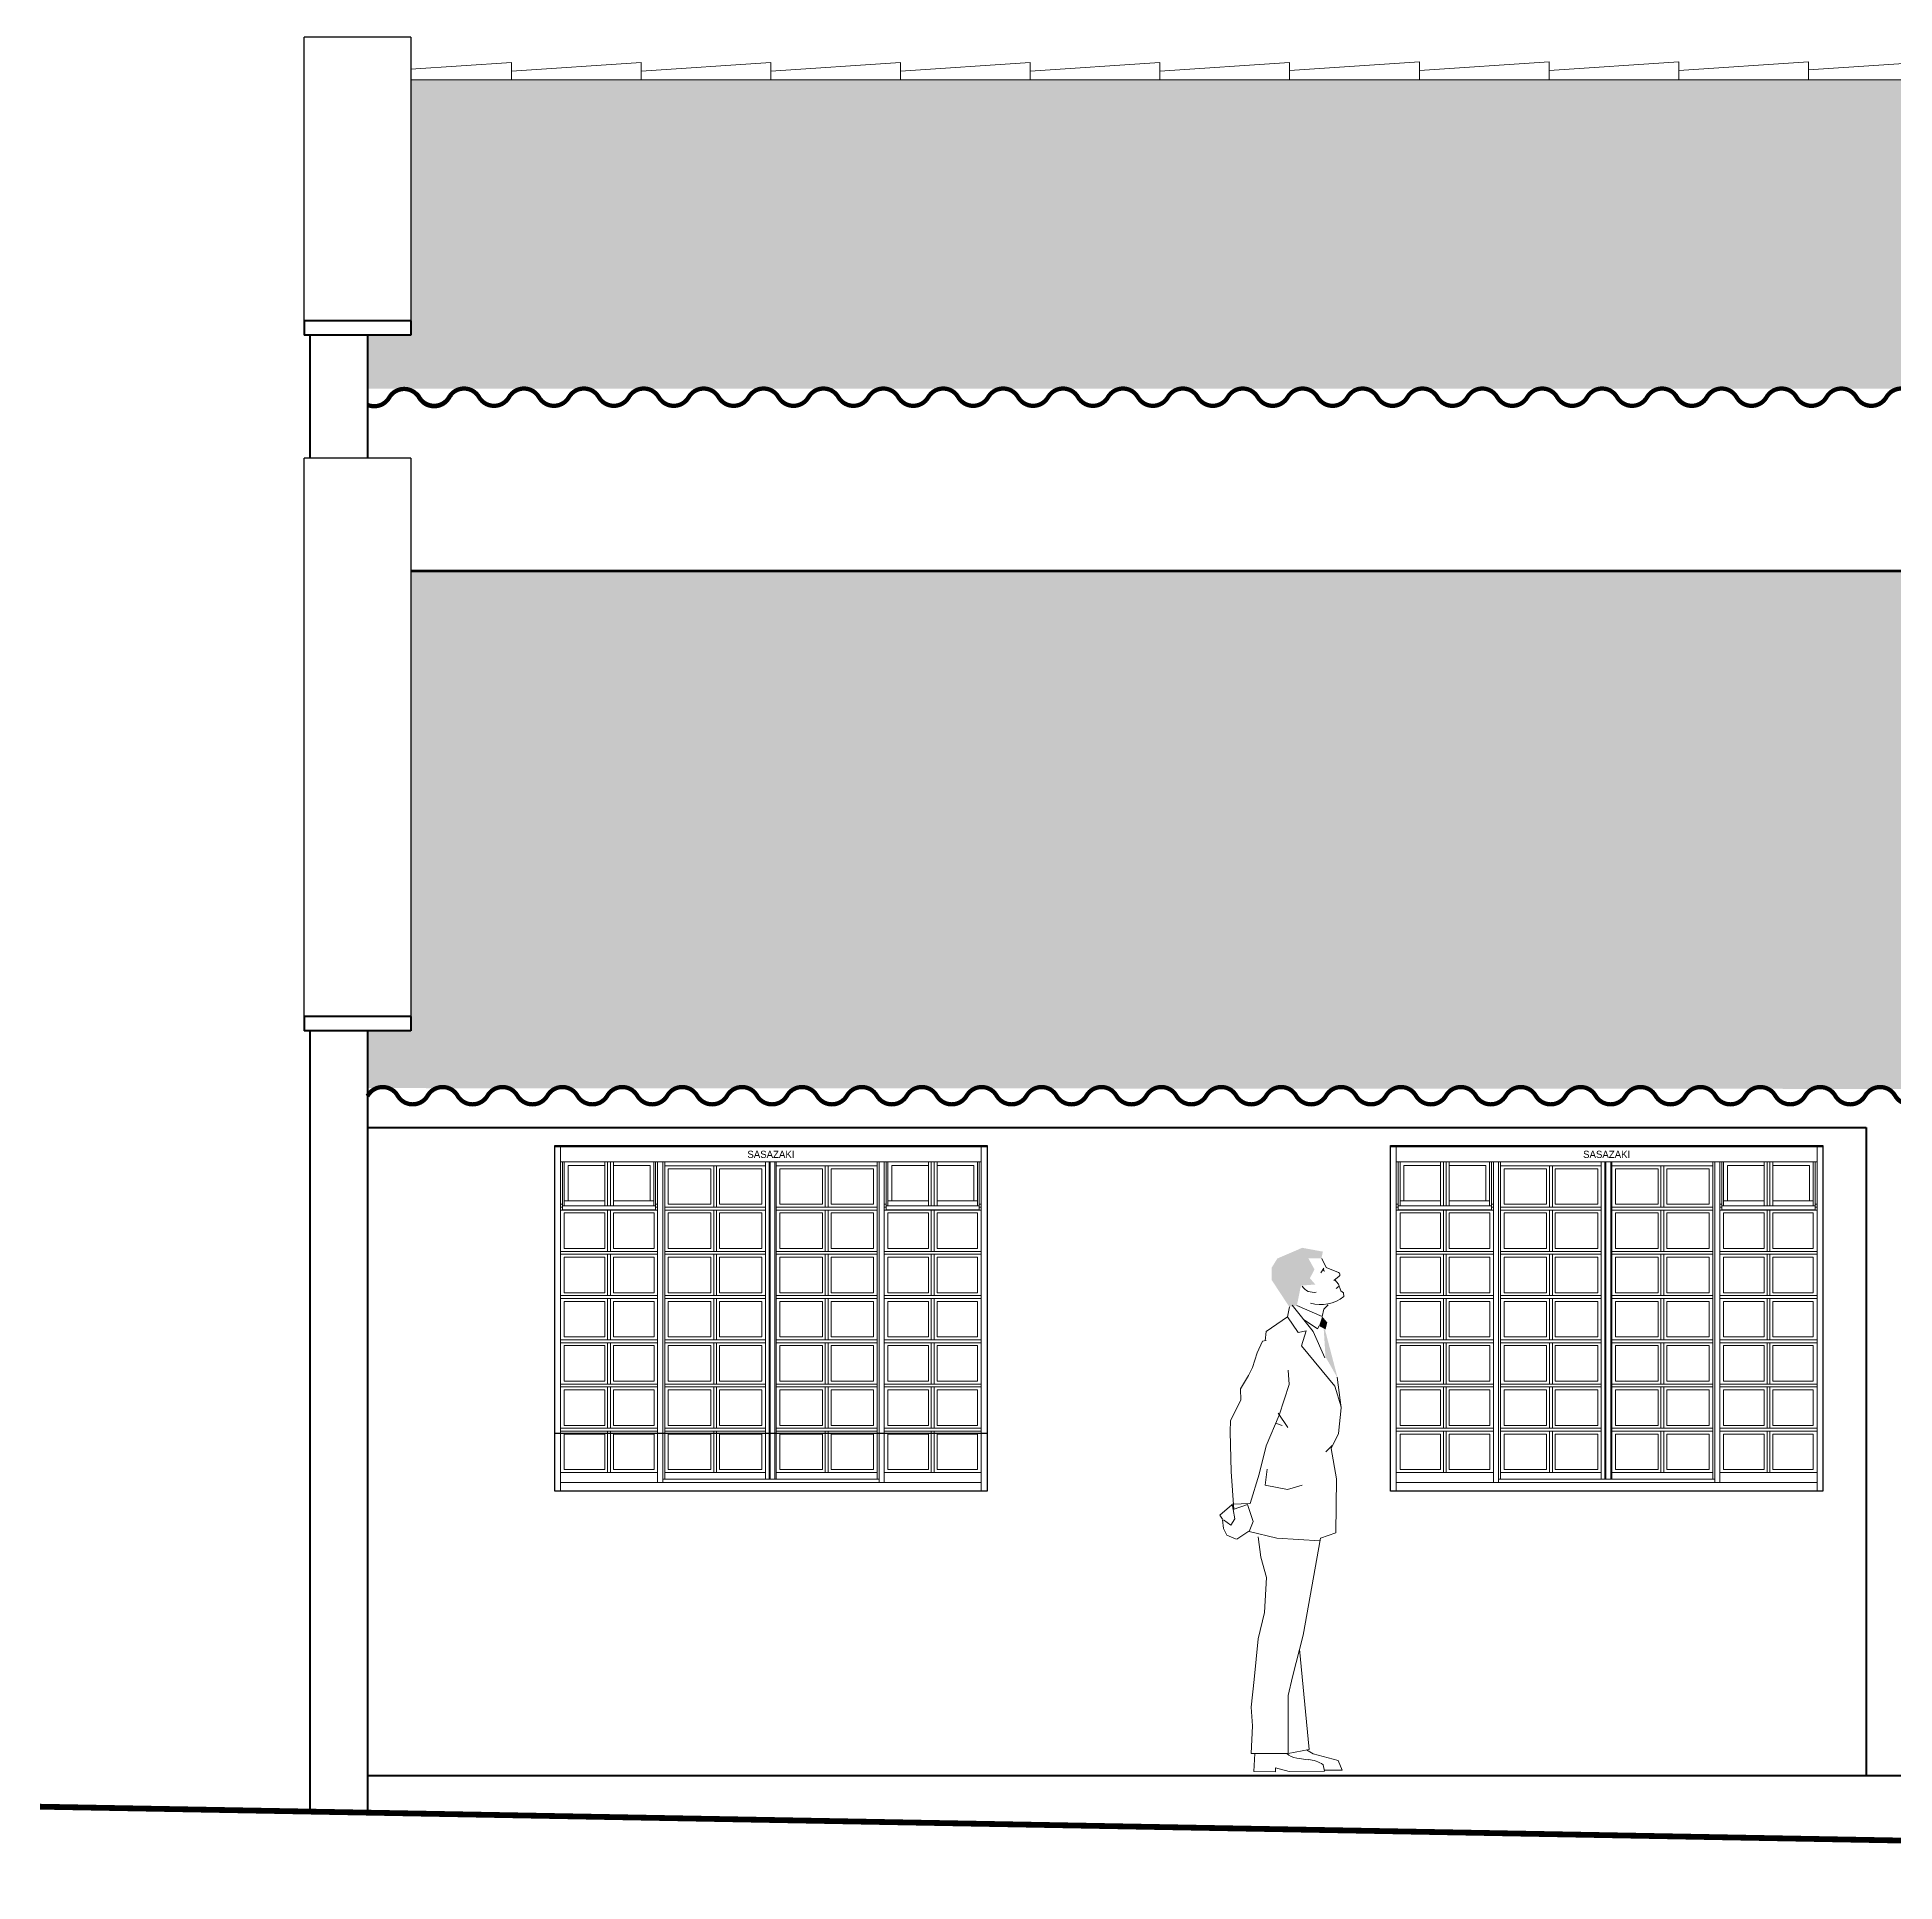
# Model space of a CAD drawing. Header units: millimetres. Extents: x 319 to 362.3, y 126.1 to 165.6.
# Drawn here: x 319.04 to 325.49, y 159.21 to 165.61 of the extents above; entities that cross this region are included whole.
import ezdxf
from ezdxf.enums import TextEntityAlignment as Align

# ---------------------------------------------------------------- set-up
doc = ezdxf.new("R2010")
doc.units = ezdxf.units.MM
doc.header["$LTSCALE"] = 0.02
doc.header["$MEASUREMENT"] = 0
doc.layers.get('0').update_dxf_attribs({"lineweight": 13})
for name, color, linetype, lineweight in [('Esquadrias', 20, 'Continuous', 15), ('HUMANO', 31, 'Continuous', 13), ('NIVEL', 7, 'Continuous', 15), ('Paredes', 4, 'Continuous', 40), ('Peitoril', 2, 'Continuous', 25), ('Telhado', 23, 'Continuous', 18)]:
    doc.layers.add(name, color=color, linetype=linetype, lineweight=lineweight)
doc.styles.add('SCHOBK', font='txt', dxfattribs={"oblique": 15})
pattern_1 = [(0, (13.43654, 62.52342), (0.2, 0.1), [0.0125, -0.1125, 0.0125, -0.0625]), (0, (13.48654, 62.57342), (0.2, 0.1), [0.0375, -0.1625]), (0, (13.48654, 62.58592), (0.2, 0.1), [0.0375, -0.0625, 0.0375, -0.0625]), (0, (13.58654, 62.59842), (0.2, 0.1), [0.0375, -0.1625]), (90, (13.43654, 62.52342), (-0.2, 0.1), [0.0125, -0.0875]), (90, (13.44904, 62.52342), (-0.2, 0.1), [0.0125, -0.0875]), (90, (13.56154, 62.52342), (-0.2, 0.1), [0.0125, -0.0875]), (90, (13.57404, 62.52342), (-0.2, 0.1), [0.0125, -0.0875]), (45, (13.449035, 62.560925), (1e-17, 0.1), [0.01767767, -0.26516504]), (135, (13.561535, 62.560925), (1e-17, 0.1), [0.01767767, -0.26516504]), (26.56505, (13.461535, 62.560925), (-5e-12, 0.1), [0.02795085, -0.19565595]), (26.56505, (13.461535, 62.573425), (-5e-12, 0.1), [0.02795085, -0.19565595]), (26.56505, (13.424035, 62.585925), (-5e-12, 0.1), [0.02541, -0.1981968]), (26.56505, (13.424035, 62.598425), (-5e-12, 0.1), [0.02795085, -0.19565595]), (63.434949, (13.436535, 62.535925), (5e-12, 0.1), [0.02795085, -0.419262745]), (63.434949, (13.449035, 62.535925), (5e-12, 0.1), [0.02795085, -0.419262745]), (116.565051, (13.561535, 62.535925), (-5e-12, 0.1), [0.02795085, -0.419262745]), (116.565051, (13.574035, 62.535925), (-5e-12, 0.1), [0.02795085, -0.419262745]), (153.43495, (13.549035, 62.560925), (5e-12, 0.1), [0.02795085, -0.19565595]), (153.43495, (13.549035, 62.573425), (5e-12, 0.1), [0.02795085, -0.19565595]), (153.43495, (13.586535, 62.585925), (5e-12, 0.1), [0.02541, -0.1981968]), (153.43495, (13.586535, 62.598425), (5e-12, 0.1), [0.02795085, -0.19565595]), (80.537678, (13.436535, 62.535925), (-4e-14, 0.1), [0.1140518, -1.102500706]), (99.462322, (13.574035, 62.535925), (4e-14, 0.1), [0.1140518, -1.102500706])]

# ---------------------------------------------------------------- blocks, each defined once
blk = doc.blocks.new('obs')
at = {"layer": 'HUMANO'}
for p, q in [((0.1669, 1.7479), (0.1568, 1.7317)), ((0.1755, 1.7506), (0.1602, 1.7814)), ((0.2183, 1.7326), (0.1755, 1.7506)), ((0.22, 1.7199), (0.2013, 1.7054)), ((0.2175, 1.6929), (0.2054, 1.7072)), ((0.2202, 1.6854), (0.2094, 1.6771)), ((0.2258, 1.6696), (0.2175, 1.6929)), ((0.0416, 1.5794), (0.0475, 1.6136)), ((0.0576, 1.6197), (0.1298, 1.5288)), ((0.0737, 1.6188), (0.1614, 1.5805)), ((0.167, 1.6057), (0.1818, 1.6206)), ((0.2358, 1.6622), (0.2258, 1.6696)), ((0.2371, 1.6497), (0.2358, 1.6622)), ((0.0416, 1.5794), (-0.0324, 1.5284)), ((0.0782, 1.5251), (0.0416, 1.5794)), ((0.1447, 1.5374), (0.0959, 1.5714)), ((0.1508, 1.5476), (0.1447, 1.5374)), ((0.1614, 1.5805), (0.167, 1.6057)), ((-0.0646, 1.4543), (-0.0454, 1.4945)), ((-0.0334, 1.497), (-0.0455, 1.4949)), ((-0.0324, 1.5284), (-0.0361, 1.4957)), ((0.1056, 1.5307), (0.0782, 1.5251)), ((0.1056, 1.5307), (0.0901, 1.4788)), ((0.1298, 1.5288), (0.171, 1.4363)), ((-0.0646, 1.4543), (-0.0799, 1.4039)), ((0.0901, 1.4788), (0.2054, 1.3391)), ((-0.1225, 1.3293), (-0.0938, 1.3751)), ((-0.0799, 1.4039), (-0.0941, 1.3756)), ((0.0463, 1.3441), (0.0432, 1.3945)), ((0.2273, 1.2631), (0.2135, 1.3695)), ((-0.1563, 1.219), (-0.1207, 1.2899)), ((-0.1207, 1.2899), (-0.1225, 1.3293)), ((0.0118, 1.2377), (0.0463, 1.3441)), ((0.2054, 1.3391), (0.2276, 1.2663)), ((-0.0335, 1.1311), (0.0118, 1.2377)), ((0.009, 1.2446), (0.042, 1.1948)), ((0.2178, 1.1748), (0.2273, 1.2631)), ((-0.158, 1.1796), (-0.1563, 1.219)), ((-0.1546, 1.0419), (-0.158, 1.1796)), ((-0.0006, 1.2107), (0.0227, 1.2015)), ((0.1928, 1.1223), (0.2178, 1.1748)), ((-0.0569, 1.0337), (-0.0335, 1.1311)), ((0.1958, 1.1324), (0.1742, 1.1103)), ((0.2107, 1.0166), (0.1928, 1.1223)), ((-0.1455, 0.9106), (-0.1546, 1.0419)), ((-0.0889, 0.9311), (-0.0569, 1.0337)), ((-0.0296, 1.0503), (-0.0359, 0.9954)), ((-0.0359, 0.9954), (0.0406, 0.9804)), ((0.0406, 0.9804), (0.092, 0.9952)), ((0.2086, 0.8291), (0.2107, 1.0166)), ((-0.1522, 0.9264), (-0.1932, 0.8907)), ((-0.1454, 0.9165), (-0.1522, 0.9264)), ((-0.1506, 0.9291), (-0.0889, 0.9311)), ((-0.1475, 0.9103), (-0.1506, 0.9291)), ((-0.0972, 0.9278), (-0.1475, 0.9103)), ((-0.1475, 0.9103), (-0.1415, 0.8777)), ((-0.0775, 0.8685), (-0.0972, 0.9278)), ((-0.1932, 0.8907), (-0.1847, 0.8767)), ((-0.1842, 0.8748), (-0.1815, 0.8449)), ((-0.156, 0.8559), (-0.1815, 0.8741)), ((-0.1815, 0.8449), (-0.1692, 0.8217)), ((-0.1415, 0.8777), (-0.156, 0.8559)), ((-0.0919, 0.8341), (-0.0775, 0.8685)), ((-0.1692, 0.8217), (-0.1365, 0.8081)), ((-0.0927, 0.8357), (-0.1347, 0.8074)), ((0.0043, 0.8116), (-0.0919, 0.8341)), ((-0.0604, 0.8158), (-0.0511, 0.7446)), ((0.155, 0.8022), (0.0043, 0.8116)), ((0.0951, 0.4744), (0.156, 0.8116)), ((0.156, 0.8116), (0.2086, 0.8291)), ((-0.0511, 0.7446), (-0.0317, 0.6751)), ((-0.0317, 0.6751), (-0.0384, 0.5532)), ((-0.0384, 0.5532), (-0.0608, 0.4617)), ((-0.0608, 0.4617), (-0.075, 0.3208)), ((0.059, 0.3302), (0.0951, 0.4744)), ((0.0828, 0.4254), (0.1166, 0.078)), ((0.0439, 0.2652), (0.059, 0.3302)), ((-0.075, 0.3208), (-0.085, 0.2247)), ((0.0439, 0.0635), (0.0439, 0.2652)), ((-0.085, 0.2247), (-0.0808, 0.1599)), ((-0.0808, 0.1599), (-0.0845, 0.0642)), ((0.1166, 0.078), (0.0439, 0.0635)), ((0.1069, 0.0761), (0.1307, 0.0631)), ((-0.0845, 0.0642), (0.0439, 0.0635)), ((-0.0726, 0.0641), (-0.0761, 0.0011)), ((-0.0761, 0.0011), (0, 0)), ((0, 0.0135), (0.0473, 0.0011)), ((0, 0), (0, 0.0135)), ((0.0473, 0.0011), (0.169, 0.0023)), ((0.1126, 0.0417), (0.0733, 0.048)), ((0.1307, 0.0631), (0.2174, 0.0394)), ((0.169, 0.0023), (0.1645, 0.0248)), ((0.2309, 0.0056), (0.169, 0.0056)), ((0.2174, 0.0394), (0.2309, 0.0056))]:
    blk.add_line(p, q, dxfattribs=at)
for centre, radius, start, end in [((0.1313, 1.711), 0.047, 213.34124, 281.41903), ((0.2155, 1.7258), 0.00741, 307.87498, 67.20519), ((0.1566, 1.749), 0.1277, 253.52183, 309.02942), ((0.0764, 0.1006), 0.0527, 223.74216, 266.70977), ((0.1055, -0.0608), 0.1039, 55.42556, 85.42819)]:
    blk.add_arc(centre, radius, start, end, dxfattribs=at)
for points in [[(0.1639, 1.8055), (0.0921, 1.8187), (0.1588, 1.7823), (0.0058, 1.7815)], [(0.1347, 1.7438), (-0.0133, 1.7507), (0.1188, 1.7129), (-0.0143, 1.7078)], [(0.1089, 1.7908), (0.0058, 1.7815), (0.1347, 1.7438), (-0.0133, 1.7507)], [(0.1669, 1.7459), (0.171, 1.7357), (0.1629, 1.7398)], [(0.1188, 1.7129), (-0.0143, 1.7078), (0.1378, 1.6914), (0.0878, 1.6875)], [(-0.0143, 1.7078), (0.0878, 1.6875), (0.0475, 1.6136), (0.0737, 1.6188)], [(0.1614, 1.5805), (0.1791, 1.5597), (0.1508, 1.5476), (0.173, 1.5354)], [(0.171, 1.5354), (0.2155, 1.3654), (0.1669, 1.5354), (0.173, 1.4403)]]:
    blk.add_solid(points, dxfattribs=at)
blk = doc.blocks.new('jcbmq120150')
blk.add_line((1.1255, 0.042), (0.764, 0.042))
for points in [[(0, 0), (1.5, 0), (1.5, 1.195), (0, 1.195)], [(0.394, 1.119), (0.5415, 1.119), (0.5415, 0.996), (0.394, 0.996)], [(0.5715, 1.119), (0.719, 1.119), (0.719, 0.996), (0.5715, 0.996)], [(0.9285, 1.119), (0.781, 1.119), (0.781, 0.996), (0.9285, 0.996)], [(1.106, 1.119), (0.9585, 1.119), (0.9585, 0.996), (1.106, 0.996)], [(0.033, 0.966), (0.1735, 0.966), (0.1735, 0.8425), (0.033, 0.8425)], [(0.2035, 0.966), (0.3445, 0.966), (0.3445, 0.8425), (0.2035, 0.8425)], [(0.394, 0.966), (0.5415, 0.966), (0.5415, 0.8425), (0.394, 0.8425)], [(0.5715, 0.966), (0.719, 0.966), (0.719, 0.8425), (0.5715, 0.8425)], [(0.9285, 0.966), (0.781, 0.966), (0.781, 0.8425), (0.9285, 0.8425)], [(1.106, 0.966), (0.9585, 0.966), (0.9585, 0.8425), (1.106, 0.8425)], [(1.2965, 0.966), (1.1555, 0.966), (1.1555, 0.8425), (1.2965, 0.8425)], [(1.467, 0.966), (1.3265, 0.966), (1.3265, 0.8425), (1.467, 0.8425)], [(0.033, 0.8125), (0.1735, 0.8125), (0.1735, 0.689), (0.033, 0.689)], [(0.2035, 0.8125), (0.3445, 0.8125), (0.3445, 0.689), (0.2035, 0.689)], [(0.394, 0.8125), (0.5415, 0.8125), (0.5415, 0.689), (0.394, 0.689)], [(0.5715, 0.8125), (0.719, 0.8125), (0.719, 0.689), (0.5715, 0.689)], [(0.9285, 0.8125), (0.781, 0.8125), (0.781, 0.689), (0.9285, 0.689)], [(1.106, 0.8125), (0.9585, 0.8125), (0.9585, 0.689), (1.106, 0.689)], [(1.2965, 0.8125), (1.1555, 0.8125), (1.1555, 0.689), (1.2965, 0.689)], [(1.467, 0.8125), (1.3265, 0.8125), (1.3265, 0.689), (1.467, 0.689)], [(0.033, 0.659), (0.1735, 0.659), (0.1735, 0.5355), (0.033, 0.5355)], [(0.2035, 0.659), (0.3445, 0.659), (0.3445, 0.5355), (0.2035, 0.5355)], [(0.394, 0.659), (0.5415, 0.659), (0.5415, 0.5355), (0.394, 0.5355)], [(0.5715, 0.659), (0.719, 0.659), (0.719, 0.5355), (0.5715, 0.5355)], [(0.9285, 0.659), (0.781, 0.659), (0.781, 0.5355), (0.9285, 0.5355)], [(1.106, 0.659), (0.9585, 0.659), (0.9585, 0.5355), (1.106, 0.5355)], [(1.2965, 0.659), (1.1555, 0.659), (1.1555, 0.5355), (1.2965, 0.5355)], [(1.467, 0.659), (1.3265, 0.659), (1.3265, 0.5355), (1.467, 0.5355)], [(0.033, 0.5055), (0.1735, 0.5055), (0.1735, 0.382), (0.033, 0.382)], [(0.2035, 0.5055), (0.3445, 0.5055), (0.3445, 0.382), (0.2035, 0.382)], [(0.394, 0.5055), (0.5415, 0.5055), (0.5415, 0.382), (0.394, 0.382)], [(0.5715, 0.5055), (0.719, 0.5055), (0.719, 0.382), (0.5715, 0.382)], [(0.9285, 0.5055), (0.781, 0.5055), (0.781, 0.382), (0.9285, 0.382)], [(1.106, 0.5055), (0.9585, 0.5055), (0.9585, 0.382), (1.106, 0.382)], [(1.2965, 0.5055), (1.1555, 0.5055), (1.1555, 0.382), (1.2965, 0.382)], [(1.467, 0.5055), (1.3265, 0.5055), (1.3265, 0.382), (1.467, 0.382)], [(0.033, 0.352), (0.1735, 0.352), (0.1735, 0.2285), (0.033, 0.2285)], [(0.2035, 0.352), (0.3445, 0.352), (0.3445, 0.2285), (0.2035, 0.2285)], [(0.394, 0.352), (0.5415, 0.352), (0.5415, 0.2285), (0.394, 0.2285)], [(0.5715, 0.352), (0.719, 0.352), (0.719, 0.2285), (0.5715, 0.2285)], [(0.9285, 0.352), (0.781, 0.352), (0.781, 0.2285), (0.9285, 0.2285)], [(1.106, 0.352), (0.9585, 0.352), (0.9585, 0.2285), (1.106, 0.2285)], [(1.2965, 0.352), (1.1555, 0.352), (1.1555, 0.2285), (1.2965, 0.2285)], [(1.467, 0.352), (1.3265, 0.352), (1.3265, 0.2285), (1.467, 0.2285)], [(0.033, 0.1985), (0.1735, 0.1985), (0.1735, 0.075), (0.033, 0.075)], [(0.2035, 0.1985), (0.3445, 0.1985), (0.3445, 0.075), (0.2035, 0.075)], [(0.394, 0.1985), (0.5415, 0.1985), (0.5415, 0.075), (0.394, 0.075)], [(0.5715, 0.1985), (0.719, 0.1985), (0.719, 0.075), (0.5715, 0.075)], [(0.9285, 0.1985), (0.781, 0.1985), (0.781, 0.075), (0.9285, 0.075)], [(1.106, 0.1985), (0.9585, 0.1985), (0.9585, 0.075), (1.106, 0.075)], [(1.2965, 0.1985), (1.1555, 0.1985), (1.1555, 0.075), (1.2965, 0.075)], [(1.467, 0.1985), (1.3265, 0.1985), (1.3265, 0.075), (1.467, 0.075)]]:
    blk.add_lwpolyline(points, close=True)
for points in [[(0.02, 0), (0.02, 1.2), (1.48, 1.2), (1.48, 0)], [(0.02, 1.143), (1.48, 1.143)], [(0.35, 1.143), (0.35, 0.977), (0.027, 0.977), (0.027, 1.143)], [(0.033, 0.9905), (0.033, 1.143)], [(0.046, 1.008), (0.046, 1.13), (0.1735, 1.13)], [(0.1735, 1.143), (0.1735, 0.9905)], [(0.1835, 1.143), (0.1835, 0.9905)], [(0.1935, 1.143), (0.1935, 0.9905)], [(0.2035, 1.143), (0.2035, 0.9905)], [(0.2035, 1.13), (0.331, 1.13), (0.331, 1.008)], [(0.344, 0.9905), (0.344, 1.143)], [(0.357, 0.03), (0.357, 1.143)], [(0.3745, 0.042), (0.764, 0.042), (0.764, 1.143)], [(0.3745, 0.03), (0.3745, 1.143)], [(0.3815, 0.042), (0.3815, 1.143)], [(0.3815, 1.129), (0.7315, 1.129)], [(0.5515, 1.129), (0.5515, 0.986)], [(0.5615, 1.129), (0.5615, 0.986)], [(0.7315, 0.042), (0.7315, 1.143)], [(0.744, 1.143), (0.744, 0.042)], [(0.747, 1.143), (0.747, 0.042)], [(0.7685, 0.042), (0.7685, 1.143)], [(1.1185, 1.129), (0.7685, 1.129)], [(0.9385, 1.129), (0.9385, 0.986)], [(0.9485, 1.129), (0.9485, 0.986)], [(1.1185, 0.042), (1.1185, 1.143)], [(1.1255, 0.03), (1.1255, 1.143)], [(1.143, 0.03), (1.143, 1.143)], [(1.15, 1.143), (1.15, 0.977), (1.473, 0.977), (1.473, 1.143)], [(1.156, 0.9905), (1.156, 1.143)], [(1.2965, 1.13), (1.169, 1.13), (1.169, 1.008)], [(1.2965, 1.143), (1.2965, 0.9905)], [(1.3065, 1.143), (1.3065, 0.9905)], [(1.3165, 1.143), (1.3165, 0.9905)], [(1.3265, 1.143), (1.3265, 0.9905)], [(1.454, 1.008), (1.454, 1.13), (1.3265, 1.13)], [(1.467, 0.9905), (1.467, 1.143)], [(0.02, 0.996), (0.027, 0.996)], [(0.02, 0.986), (0.027, 0.986)], [(0.02, 0.976), (0.357, 0.976)], [(0.027, 0.9905), (0.35, 0.9905)], [(0.033, 1.008), (0.1735, 1.008)], [(0.1835, 0.976), (0.1835, 0.8325)], [(0.1935, 0.976), (0.1935, 0.8325)], [(0.2035, 1.008), (0.344, 1.008)], [(0.35, 0.996), (0.357, 0.996)], [(0.35, 0.986), (0.357, 0.986)], [(0.3815, 0.986), (0.7315, 0.986)], [(0.3815, 0.976), (0.7315, 0.976)], [(0.5515, 0.976), (0.5515, 0.8325)], [(0.5615, 0.976), (0.5615, 0.8325)], [(1.1185, 0.986), (0.7685, 0.986)], [(1.1185, 0.976), (0.7685, 0.976)], [(0.9385, 0.976), (0.9385, 0.8325)], [(0.9485, 0.976), (0.9485, 0.8325)], [(1.15, 0.996), (1.143, 0.996)], [(1.15, 0.986), (1.143, 0.986)], [(1.48, 0.976), (1.143, 0.976)], [(1.473, 0.9905), (1.15, 0.9905)], [(1.2965, 1.008), (1.156, 1.008)], [(1.3065, 0.976), (1.3065, 0.8325)], [(1.3165, 0.976), (1.3165, 0.8325)], [(1.467, 1.008), (1.3265, 1.008)], [(1.48, 0.996), (1.473, 0.996)], [(1.48, 0.986), (1.473, 0.986)], [(0.02, 0.8325), (0.357, 0.8325)], [(0.02, 0.8225), (0.357, 0.8225)], [(0.1835, 0.8225), (0.1835, 0.679)], [(0.1935, 0.8225), (0.1935, 0.679)], [(0.3815, 0.8325), (0.7315, 0.8325)], [(0.3815, 0.8225), (0.7315, 0.8225)], [(0.5515, 0.8225), (0.5515, 0.679)], [(0.5615, 0.8225), (0.5615, 0.679)], [(1.1185, 0.8325), (0.7685, 0.8325)], [(1.1185, 0.8225), (0.7685, 0.8225)], [(0.9385, 0.8225), (0.9385, 0.679)], [(0.9485, 0.8225), (0.9485, 0.679)], [(1.48, 0.8325), (1.143, 0.8325)], [(1.48, 0.8225), (1.143, 0.8225)], [(1.3065, 0.8225), (1.3065, 0.679)], [(1.3165, 0.8225), (1.3165, 0.679)], [(0.02, 0.679), (0.357, 0.679)], [(0.02, 0.669), (0.357, 0.669)], [(0.1835, 0.669), (0.1835, 0.5255)], [(0.1935, 0.669), (0.1935, 0.5255)], [(0.3815, 0.679), (0.7315, 0.679)], [(0.3815, 0.669), (0.7315, 0.669)], [(0.5515, 0.669), (0.5515, 0.5255)], [(0.5615, 0.669), (0.5615, 0.5255)], [(1.1185, 0.679), (0.7685, 0.679)], [(1.1185, 0.669), (0.7685, 0.669)], [(0.9385, 0.669), (0.9385, 0.5255)], [(0.9485, 0.669), (0.9485, 0.5255)], [(1.48, 0.679), (1.143, 0.679)], [(1.48, 0.669), (1.143, 0.669)], [(1.3065, 0.669), (1.3065, 0.5255)], [(1.3165, 0.669), (1.3165, 0.5255)], [(0.02, 0.5255), (0.357, 0.5255)], [(0.3815, 0.5255), (0.7315, 0.5255)], [(1.1185, 0.5255), (0.7685, 0.5255)], [(1.48, 0.5255), (1.143, 0.5255)], [(0.02, 0.5155), (0.357, 0.5155)], [(0.1835, 0.5155), (0.1835, 0.372)], [(0.1935, 0.5155), (0.1935, 0.372)], [(0.3815, 0.5155), (0.7315, 0.5155)], [(0.5515, 0.5155), (0.5515, 0.372)], [(0.5615, 0.5155), (0.5615, 0.372)], [(1.1185, 0.5155), (0.7685, 0.5155)], [(0.9385, 0.5155), (0.9385, 0.372)], [(0.9485, 0.5155), (0.9485, 0.372)], [(1.48, 0.5155), (1.143, 0.5155)], [(1.3065, 0.5155), (1.3065, 0.372)], [(1.3165, 0.5155), (1.3165, 0.372)], [(0.02, 0.372), (0.357, 0.372)], [(0.02, 0.362), (0.357, 0.362)], [(0.1835, 0.362), (0.1835, 0.2185)], [(0.1935, 0.362), (0.1935, 0.2185)], [(0.3815, 0.372), (0.7315, 0.372)], [(0.3815, 0.362), (0.7315, 0.362)], [(0.5515, 0.362), (0.5515, 0.2185)], [(0.5615, 0.362), (0.5615, 0.2185)], [(1.1185, 0.372), (0.7685, 0.372)], [(1.1185, 0.362), (0.7685, 0.362)], [(0.9385, 0.362), (0.9385, 0.2185)], [(0.9485, 0.362), (0.9485, 0.2185)], [(1.48, 0.372), (1.143, 0.372)], [(1.48, 0.362), (1.143, 0.362)], [(1.3065, 0.362), (1.3065, 0.2185)], [(1.3165, 0.362), (1.3165, 0.2185)], [(0.02, 0.2185), (0.357, 0.2185)], [(0.02, 0.2085), (0.357, 0.2085)], [(0.1835, 0.2085), (0.1835, 0.065)], [(0.1935, 0.2085), (0.1935, 0.065)], [(0.3815, 0.2185), (0.7315, 0.2185)], [(0.3815, 0.2085), (0.7315, 0.2085)], [(0.5515, 0.2085), (0.5515, 0.065)], [(0.5615, 0.2085), (0.5615, 0.065)], [(1.1185, 0.2185), (0.7685, 0.2185)], [(1.1185, 0.2085), (0.7685, 0.2085)], [(0.9385, 0.2085), (0.9385, 0.065)], [(0.9485, 0.2085), (0.9485, 0.065)], [(1.48, 0.2185), (1.143, 0.2185)], [(1.48, 0.2085), (1.143, 0.2085)], [(1.3065, 0.2085), (1.3065, 0.065)], [(1.3165, 0.2085), (1.3165, 0.065)], [(0.02, 0.065), (0.357, 0.065)], [(0.3815, 0.065), (0.7315, 0.065)], [(1.1185, 0.065), (0.7685, 0.065)], [(1.48, 0.065), (1.143, 0.065)], [(0.02, 0.03), (1.48, 0.03)]]:
    blk.add_lwpolyline(points)
at = {"style": 'SCHOBK'}
blk.add_text('SASAZAKI', height=0.025, dxfattribs=at).set_placement((0.75, 1.1692), align=Align.MIDDLE)

msp = doc.modelspace()

# ---------------------------------------------------------------- hatches: boundary and pattern name
at = {"layer": 'Telhado', "ltscale": 0.3}
h = msp.add_hatch(dxfattribs=at)
h.set_pattern_fill('SPANISH1', color=256, scale=0.1, style=0, pattern_type=2)
h.set_pattern_definition(pattern_1)
h.paths.add_polyline_path([(326.98926, 165.46434), (326.98926, 164.39235), (320.18926, 164.39235), (320.18926, 164.57813), (320.33926, 164.57813), (320.33926, 165.46434)])
h = msp.add_hatch(dxfattribs=at)
h.set_pattern_fill('SPANISH1', color=256, scale=0.1, style=0, pattern_type=2)
h.set_pattern_definition(pattern_1)
h.paths.add_polyline_path([(320.34016, 163.75956), (320.34016, 162.16325), (320.18926, 162.16325), (320.19016, 161.96487), (327.90329, 161.96108), (326.39355, 162.46458), (326.41218, 162.5225), (330.44075, 162.5225), (326.28926, 163.8514), (326.28926, 163.75956)])

# ---------------------------------------------------------------- linework, layer by layer
at = {"layer": 'NIVEL', "linetype": 'Continuous', "const_width": 0.02}
msp.add_lwpolyline([(332.84558, 159.22029), (319.0531, 159.47114)], dxfattribs=at)
at = {"layer": 'Paredes', "linetype": 'Continuous'}
for p, q in [((320.33926, 164.62813), (319.96926, 164.62813)), ((319.96926, 164.62813), (319.96926, 164.57813)), ((320.33926, 164.57813), (319.96926, 164.57813)), ((319.98926, 164.57813), (319.98926, 164.15071)), ((320.18926, 164.57813), (320.18926, 164.15071)), ((320.33926, 164.62813), (320.33926, 164.57813)), ((320.34016, 162.21325), (319.97016, 162.21325)), ((319.97016, 162.21325), (319.97016, 162.16325)), ((320.34016, 162.21325), (320.34016, 162.16325)), ((320.34016, 162.16325), (319.97016, 162.16325)), ((319.98926, 162.16325), (319.98926, 159.45412)), ((320.18926, 162.16325), (320.18926, 159.45048)), ((320.18926, 161.82793), (325.38926, 161.82793)), ((325.38926, 161.82793), (325.38926, 159.57793)), ((327.44027, 159.57793), (320.18926, 159.57793))]:
    msp.add_line(p, q, dxfattribs=at)
at = {"layer": 'Peitoril', "linetype": 'Continuous'}
for p, q in [((320.33926, 165.61232), (319.96926, 165.61232)), ((319.96926, 164.62813), (319.96926, 165.61232)), ((320.33926, 165.61232), (320.33926, 164.62813)), ((319.97016, 162.21325), (319.97016, 164.15071)), ((320.34016, 164.15071), (319.97016, 164.15071)), ((320.34016, 164.15071), (320.34016, 162.21325))]:
    msp.add_line(p, q, dxfattribs=at)
at = {"layer": 'Peitoril'}
for points in [[(322.33926, 161.76591), (322.33926, 160.76591), (320.83926, 160.76591), (320.83926, 161.76591)], [(322.33926, 161.76591), (322.33926, 160.56591), (320.83926, 160.56591), (320.83926, 161.76591)], [(325.23926, 161.76591), (325.23926, 160.56591), (323.73926, 160.56591), (323.73926, 161.76591)]]:
    msp.add_lwpolyline(points, close=True, dxfattribs=at)
at = {"layer": 'Telhado', "linetype": 'Continuous'}
for p, q in [((320.68926, 165.52434), (320.33926, 165.50101)), ((320.68926, 165.52434), (320.68926, 165.46434)), ((321.13926, 165.52434), (320.68926, 165.49434)), ((321.13926, 165.52434), (321.13926, 165.46434)), ((321.58926, 165.52434), (321.13926, 165.49434)), ((321.58926, 165.52434), (321.58926, 165.46434)), ((322.03926, 165.52434), (321.58926, 165.49434)), ((322.03926, 165.52434), (322.03926, 165.46434)), ((322.48926, 165.52434), (322.03926, 165.49434)), ((322.48926, 165.52434), (322.48926, 165.46434)), ((322.93926, 165.52434), (322.48926, 165.49434)), ((322.93926, 165.52434), (322.93926, 165.46434)), ((323.38926, 165.52434), (322.93926, 165.49434)), ((323.83926, 165.52677), (323.38926, 165.49677)), ((323.38926, 165.52434), (323.38926, 165.46434)), ((323.83926, 165.52677), (323.83926, 165.46434)), ((324.28926, 165.52677), (323.83926, 165.49677)), ((324.73926, 165.52677), (324.28926, 165.49677)), ((324.28926, 165.52677), (324.28926, 165.46677)), ((325.18926, 165.52677), (324.73926, 165.49677)), ((324.73926, 165.52677), (324.73926, 165.46677)), ((325.63926, 165.52921), (325.18926, 165.49921)), ((325.18926, 165.52677), (325.18926, 165.46677)), ((326.98926, 165.46434), (320.33926, 165.46434))]:
    msp.add_line(p, q, dxfattribs=at)
at = {"layer": 'Telhado', "ltscale": 5, "const_width": 0.015}
for points in [[(320.48021, 164.37186, 0.0543401), (320.47253, 164.36137, -0.5773503), (320.36861, 164.36137, 0.5773503), (320.26468, 164.36137, -0.3789642), (320.18926, 164.33615, -0.3789642)], [(320.36092, 164.37328, -0.0543401), (320.36861, 164.36279, 0.5773503), (320.47253, 164.36279, -0.5773503), (320.57645, 164.36279, 0.5773503), (320.68037, 164.36279, -0.5773503), (320.7843, 164.36279, 0.5773503), (320.88822, 164.36279, -0.5773503), (320.99214, 164.36279, 0.5773503), (321.09607, 164.36279, -0.5773503), (321.19999, 164.36279, 0.5773503), (321.30391, 164.36279, -0.5773503), (321.40784, 164.36279, 0.5773503), (321.51176, 164.36279, -0.5773503), (321.61568, 164.36279, 0.5773503), (321.71961, 164.36279, -0.5773503), (321.82353, 164.36279, 0.5773503), (321.92745, 164.36279, -0.5773503), (322.03137, 164.36279, 0.5773503), (322.1353, 164.36279, -0.5773503), (322.23922, 164.36279, 0.5773503), (322.34314, 164.36279, -0.5773503), (322.44707, 164.36279, 0.5773503), (322.55099, 164.36279, -0.5773503), (322.65491, 164.36279, 0.5773503), (322.75884, 164.36279, -0.5773503), (322.86276, 164.36279, 0.5773503), (322.96668, 164.36279, -0.5773503), (323.07061, 164.36279, 0.5773503), (323.17453, 164.36279, -0.5773503), (323.27845, 164.36279, 0.5773503), (323.38237, 164.36279, -0.5773503), (323.4863, 164.36279, 0.5773503), (323.59022, 164.36279, -0.5773503), (323.69414, 164.36279, 0.5773503), (323.79807, 164.36279, -0.5773503), (323.90199, 164.36279, 0.5773503), (324.00591, 164.36279, -0.5773503), (324.10984, 164.36279, 0.5773503), (324.21376, 164.36279, -0.5773503), (324.31768, 164.36279, 0.5773503), (324.4216, 164.36279, -0.5773503), (324.52553, 164.36279, 0.5773503), (324.62945, 164.36279, -0.5773503), (324.73337, 164.36279, 0.5773503), (324.8373, 164.36279, -0.2679492), (324.88926, 164.39279, -0.2679492)], [(324.7246, 164.37328, -0.0543401), (324.73228, 164.36279, 0.5773503), (324.83621, 164.36279, -0.5773503), (324.94013, 164.36279, 0.5773503), (325.04405, 164.36279, -0.5773503), (325.14798, 164.36279, 0.5773503), (325.2519, 164.36279, -0.5773503), (325.35582, 164.36279, 0.5773503), (325.45975, 164.36279, -0.5773503), (325.56367, 164.36279, 0.5773503), (325.66759, 164.36279, -0.5773503), (325.77151, 164.36279, 0.5773503), (325.87544, 164.36279, -0.5773503), (325.97936, 164.36279, 0.5773503), (326.08328, 164.36279, -0.5773503), (326.18721, 164.36279, 0.5773503), (326.29113, 164.36279, -0.5773503), (326.39505, 164.36279, 0.5773503), (326.49898, 164.36279, -0.5773503), (326.6029, 164.36279, 0.5773503), (326.70682, 164.36279, -0.5773503), (326.81075, 164.36279, 0.5773503), (326.91467, 164.36279, -0.3746636), (326.98926, 164.38836, -0.3746636)], [(323.73122, 161.94912, 0.0543401), (323.72354, 161.93863, -0.5773503), (323.61962, 161.93863, 0.5773503), (323.51569, 161.93863, -0.5773503), (323.41177, 161.93863, 0.5773503), (323.30785, 161.93863, -0.5773503), (323.20393, 161.93863, 0.5773503), (323.1, 161.93863, -0.5773503), (322.99608, 161.93863, 0.5773503), (322.89216, 161.93863, -0.5773503), (322.78823, 161.93863, 0.5773503), (322.68431, 161.93863, -0.5773503), (322.58039, 161.93863, 0.5773503), (322.47646, 161.93863, -0.5773503), (322.37254, 161.93863, 0.5773503), (322.26862, 161.93863, -0.5773503), (322.16469, 161.93863, 0.5773503), (322.06077, 161.93863, -0.5773503), (321.95685, 161.93863, 0.5773503), (321.85293, 161.93863, -0.5773503), (321.749, 161.93863, 0.5773503), (321.64508, 161.93863, -0.5773503), (321.54116, 161.93863, 0.5773503), (321.43723, 161.93863, -0.5773503), (321.33331, 161.93863, 0.5773503), (321.22939, 161.93863, -0.5773503), (321.12546, 161.93863, 0.5773503), (321.02154, 161.93863, -0.5773503), (320.91762, 161.93863, 0.5773503), (320.8137, 161.93863, -0.5773503), (320.70977, 161.93863, 0.5773503), (320.60585, 161.93863, -0.5773503), (320.50193, 161.93863, 0.5773503), (320.398, 161.93863, -0.5773503), (320.29408, 161.93863, 0.5773503), (320.19016, 161.93863, -0.0073042), (320.18926, 161.93712, -0.0073042)], [(323.61193, 161.94912, -0.0543401), (323.61962, 161.93863, 0.5773503), (323.72354, 161.93863, -0.5773503), (323.82746, 161.93863, 0.5773503), (323.93139, 161.93863, -0.5773503), (324.03531, 161.93863, 0.5773503), (324.13923, 161.93863, -0.5773503), (324.24316, 161.93863, 0.5773503), (324.34708, 161.93863, -0.5773503), (324.451, 161.93863, 0.5773503), (324.55492, 161.93863, -0.5773503), (324.65885, 161.93863, 0.5773503), (324.76277, 161.93863, -0.5773503), (324.86669, 161.93863, 0.5773503), (324.97062, 161.93863, -0.5773503), (325.07454, 161.93863, 0.5773503), (325.17846, 161.93863, -0.5773503), (325.28239, 161.93863, 0.5773503), (325.38631, 161.93863, -0.5773503), (325.49023, 161.93863, 0.5773503), (325.59416, 161.93863, -0.5773503)]]:
    msp.add_lwpolyline(points, format="xyb", dxfattribs=at)
at = {"layer": 'Telhado', "ltscale": 5, "const_width": 0.01}
msp.add_lwpolyline([(326.28926, 164.35976), (326.28926, 163.75956), (320.34016, 163.75956)], dxfattribs=at)

# ---------------------------------------------------------------- block references
at = {"layer": 'Esquadrias', "linetype": 'Continuous'}
for p in [(320.83926, 160.56591), (323.73926, 160.56591)]:
    msp.add_blockref('jcbmq120150', p, dxfattribs=at)
at = {"layer": 'HUMANO'}
msp.add_blockref('obs', (323.34069, 159.59202), dxfattribs=at)

doc.saveas('drawing.dxf')
